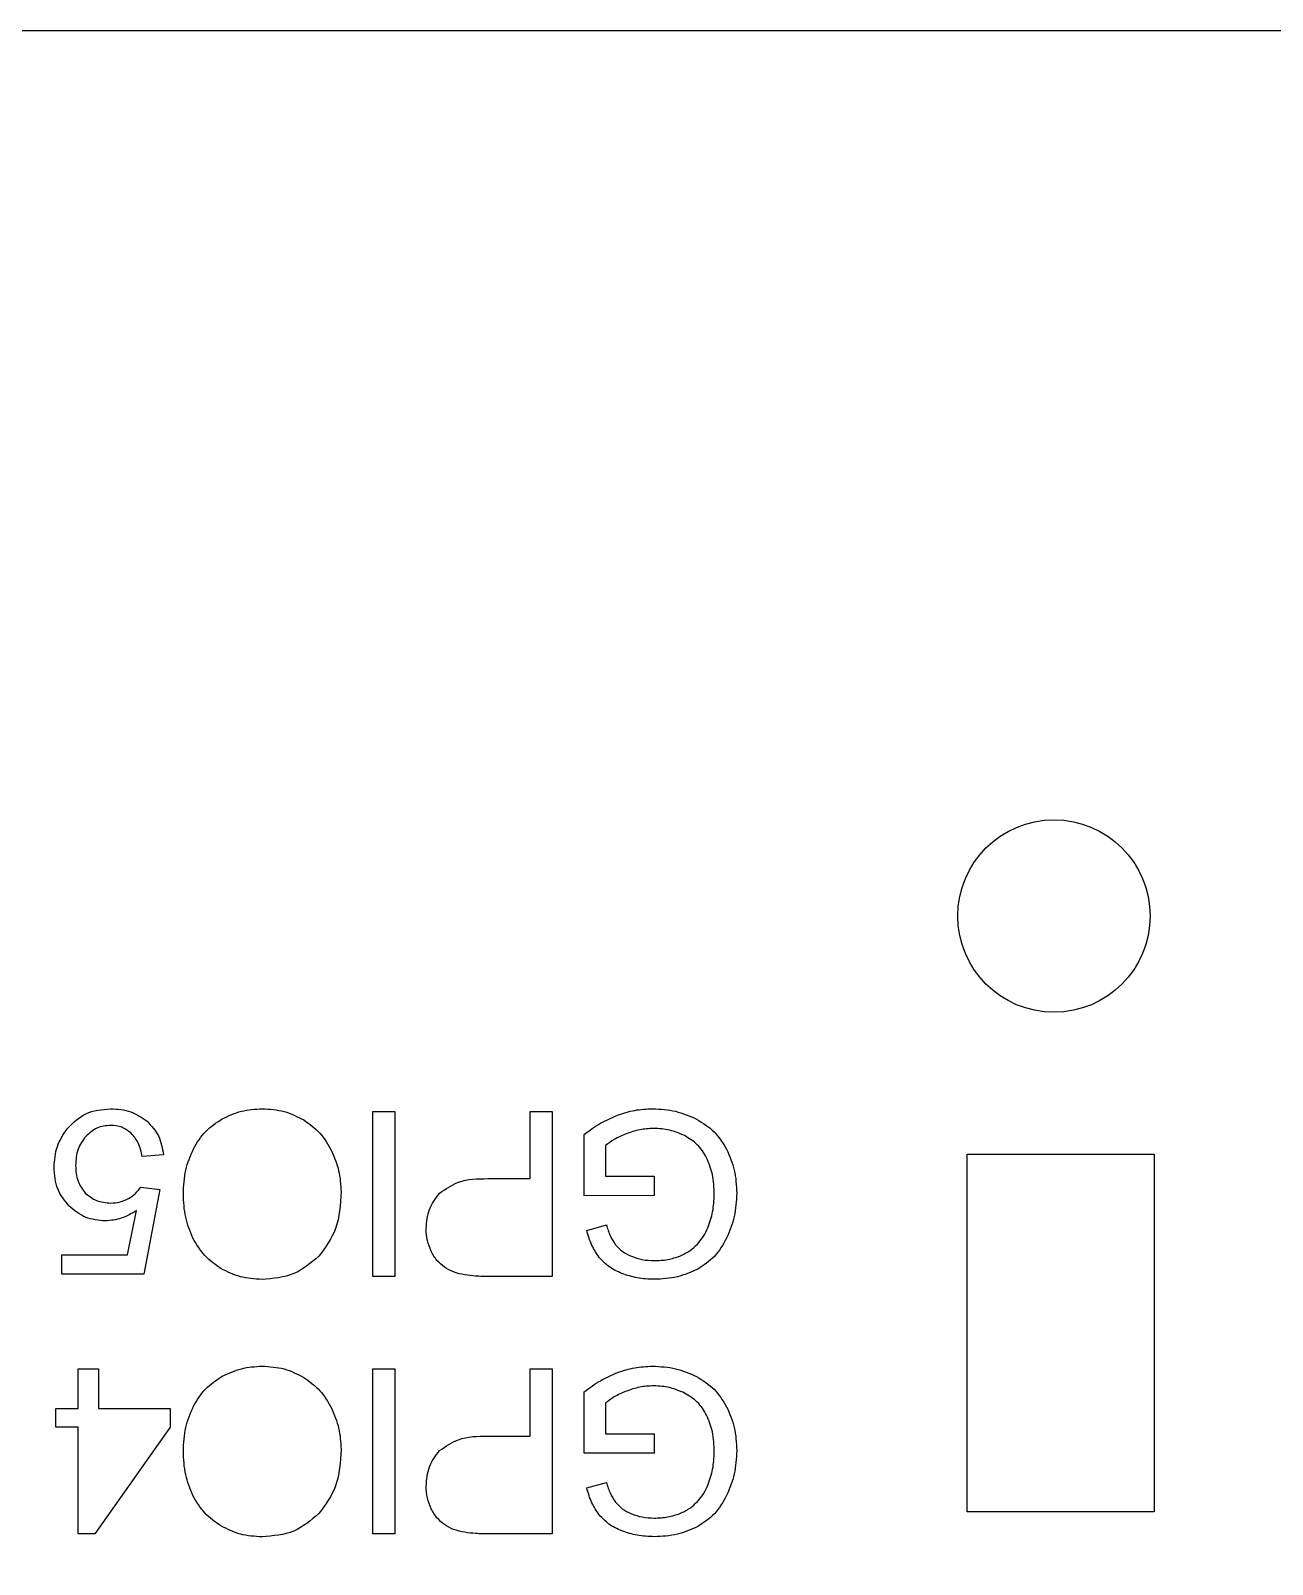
# Model space of a CAD drawing. Header units: millimetres. Extents: x -165 to 15, y -100 to 0.
# Drawn here: x -54.85 to -32.26, y -27.89 to 0 of the extents above; entities that cross this region are included whole.
import ezdxf

# ---------------------------------------------------------------- set-up
doc = ezdxf.new("R2010")
doc.units = ezdxf.units.MM
doc.layers.get('0').update_dxf_attribs({"linetype": 'CONTINUOUS'})

msp = doc.modelspace()

# ---------------------------------------------------------------- linework, layer by layer
for p, q in [((-45.757, -20.879), (-45.757, -19.659)), ((-45.757, -19.659), (-45.36, -19.659)), ((-45.36, -19.659), (-45.36, -22.659)), ((-44.775, -21.19), (-44.775, -20.076)), ((-44.386, -20.277), (-44.386, -20.836)), ((-52.43, -20.445), (-52.817, -20.477)), ((-46.527, -20.879), (-45.757, -20.879)), ((-44.386, -20.836), (-43.504, -20.836)), ((-43.504, -20.836), (-43.504, -21.188)), ((-52.842, -21.032), (-52.496, -21.077)), ((-52.496, -21.077), (-52.786, -22.618)), ((-43.504, -21.188), (-44.775, -21.19)), ((-53.081, -22.266), (-52.92, -21.46)), ((-44.73, -21.82), (-44.372, -21.722)), ((-54.278, -22.618), (-54.278, -22.266)), ((-54.278, -22.266), (-53.081, -22.266)), ((-52.786, -22.618), (-54.278, -22.618)), ((-45.36, -22.659), (-46.492, -22.659)), ((-45.757, -25.561), (-45.757, -24.341)), ((-45.757, -24.341), (-45.36, -24.341)), ((-45.36, -24.341), (-45.36, -27.341)), ((-44.775, -25.872), (-44.775, -24.759)), ((-44.386, -24.959), (-44.386, -25.518)), ((-46.527, -25.561), (-45.757, -25.561)), ((-44.386, -25.518), (-43.504, -25.518)), ((-43.504, -25.518), (-43.504, -25.87)), ((-43.504, -25.87), (-44.775, -25.872)), ((-44.73, -26.502), (-44.372, -26.404)), ((-45.36, -27.341), (-46.492, -27.341))]:
    msp.add_line(p, q)
msp.add_lwpolyline([(13, 0), (-163, 0, 0.414214), (-165, -2), (-165, -98, 0.414214), (-163, -100), (13, -100, 0.414214), (15, -98), (15, -3.001, 0.000086), (15, -2.999), (15, -2, 0.414214)], format="xyb", close=True)
for points in [[(-48.62, -22.659), (-48.62, -19.659), (-48.223, -19.659), (-48.223, -22.659)], [(-34.406, -26.937), (-37.806, -26.937), (-37.806, -20.437), (-34.406, -20.437)], [(-53.98, -25.059), (-53.98, -24.341), (-53.611, -24.341), (-53.611, -25.059), (-52.31, -25.059), (-52.31, -25.397), (-53.679, -27.341), (-53.98, -27.341), (-53.98, -25.397), (-54.385, -25.397), (-54.385, -25.059)], [(-48.62, -27.341), (-48.62, -24.341), (-48.223, -24.341), (-48.223, -27.341)]]:
    msp.add_lwpolyline(points, close=True)
msp.add_circle((-36.228, -16.103), 1.75)
for points, knots in [([(-54.182, -19.972), (-54.075, -19.866), (-53.858, -19.649), (-53.551, -19.622), (-53.394, -19.608)], [0, 0, 0, 0, 0.04371212, 0.08929339, 0.08929339, 0.08929339, 0.08929339]), ([(-53.394, -19.608), (-53.266, -19.615), (-53.022, -19.63), (-52.822, -19.77), (-52.726, -19.837)], [0, 0, 0, 0, 0.03760663, 0.07187655, 0.07187655, 0.07187655, 0.07187655]), ([(-51.884, -20.338), (-51.817, -20.226), (-51.685, -20.004), (-51.469, -19.863), (-51.362, -19.793)], [0, 0, 0, 0, 0.03868449, 0.07636524, 0.07636524, 0.07636524, 0.07636524]), ([(-51.362, -19.793), (-51.247, -19.739), (-51.016, -19.631), (-50.762, -19.615), (-50.634, -19.608)], [0, 0, 0, 0, 0.03774412, 0.07578279, 0.07578279, 0.07578279, 0.07578279]), ([(-50.634, -19.608), (-50.497, -19.616), (-50.231, -19.631), (-49.993, -19.753), (-49.877, -19.812)], [0, 0, 0, 0, 0.04043412, 0.07920812, 0.07920812, 0.07920812, 0.07920812]), ([(-44.775, -20.076), (-44.678, -20.004), (-44.491, -19.864), (-44.276, -19.771), (-44.171, -19.725)], [0, 0, 0, 0, 0.03607249, 0.07004199, 0.07004199, 0.07004199, 0.07004199]), ([(-44.171, -19.725), (-44.067, -19.691), (-43.86, -19.623), (-43.641, -19.613), (-43.533, -19.608)], [0, 0, 0, 0, 0.03272667, 0.06519308, 0.06519308, 0.06519308, 0.06519308]), ([(-43.533, -19.608), (-43.39, -19.615), (-43.111, -19.629), (-42.855, -19.742), (-42.73, -19.797)], [0, 0, 0, 0, 0.04244573, 0.08314181, 0.08314181, 0.08314181, 0.08314181]), ([(-42.73, -19.797), (-42.617, -19.867), (-42.392, -20.006), (-42.253, -20.232), (-42.184, -20.344)], [0, 0, 0, 0, 0.03924768, 0.07823213, 0.07823213, 0.07823213, 0.07823213]), ([(-54.42, -20.676), (-54.41, -20.546), (-54.392, -20.29), (-54.251, -20.077), (-54.182, -19.972)], [0, 0, 0, 0, 0.03842155, 0.07542164, 0.07542164, 0.07542164, 0.07542164]), ([(-53.394, -19.911), (-53.48, -19.919), (-53.652, -19.936), (-53.78, -20.053), (-53.844, -20.111)], [0, 0, 0, 0, 0.02506322, 0.05046003, 0.05046003, 0.05046003, 0.05046003]), ([(-53.017, -20.053), (-53.072, -20.011), (-53.184, -19.927), (-53.324, -19.916), (-53.394, -19.911)], [0, 0, 0, 0, 0.02029553, 0.04109121, 0.04109121, 0.04109121, 0.04109121]), ([(-52.817, -20.477), (-52.834, -20.392), (-52.865, -20.233), (-52.969, -20.109), (-53.017, -20.053)], [0, 0, 0, 0, 0.02574462, 0.04761874, 0.04761874, 0.04761874, 0.04761874]), ([(-52.726, -19.837), (-52.649, -19.921), (-52.49, -20.094), (-52.451, -20.326), (-52.43, -20.445)], [0, 0, 0, 0, 0.03352606, 0.0688769, 0.0688769, 0.0688769, 0.0688769]), ([(-49.877, -19.812), (-49.772, -19.887), (-49.563, -20.036), (-49.435, -20.259), (-49.371, -20.371)], [0, 0, 0, 0, 0.03801193, 0.07613822, 0.07613822, 0.07613822, 0.07613822]), ([(-44.014, -20.065), (-44.087, -20.096), (-44.22, -20.152), (-44.335, -20.239), (-44.386, -20.277)], [0, 0, 0, 0, 0.02390226, 0.04299089, 0.04299089, 0.04299089, 0.04299089]), ([(-43.51, -19.966), (-43.596, -19.97), (-43.769, -19.979), (-43.932, -20.036), (-44.014, -20.065)], [0, 0, 0, 0, 0.02559804, 0.05155196, 0.05155196, 0.05155196, 0.05155196]), ([(-42.95, -20.097), (-43.039, -20.059), (-43.218, -19.982), (-43.413, -19.971), (-43.51, -19.966)], [0, 0, 0, 0, 0.02893518, 0.05797437, 0.05797437, 0.05797437, 0.05797437]), ([(-53.844, -20.111), (-53.898, -20.186), (-54.012, -20.345), (-54.023, -20.54), (-54.029, -20.643)], [0, 0, 0, 0, 0.02711153, 0.05734147, 0.05734147, 0.05734147, 0.05734147]), ([(-52.068, -21.155), (-52.062, -21.009), (-52.049, -20.725), (-51.938, -20.465), (-51.884, -20.338)], [0, 0, 0, 0, 0.04347439, 0.08430287, 0.08430287, 0.08430287, 0.08430287]), ([(-42.547, -20.498), (-42.598, -20.414), (-42.699, -20.247), (-42.867, -20.147), (-42.95, -20.097)], [0, 0, 0, 0, 0.02900768, 0.05756309, 0.05756309, 0.05756309, 0.05756309]), ([(-42.184, -20.344), (-42.13, -20.469), (-42.02, -20.724), (-42.007, -21.002), (-42, -21.145)], [0, 0, 0, 0, 0.04034748, 0.08270285, 0.08270285, 0.08270285, 0.08270285]), ([(-49.371, -20.371), (-49.321, -20.491), (-49.221, -20.731), (-49.206, -20.99), (-49.199, -21.12)], [0, 0, 0, 0, 0.03863979, 0.07735112, 0.07735112, 0.07735112, 0.07735112]), ([(-42.409, -21.169), (-42.413, -21.045), (-42.42, -20.813), (-42.507, -20.598), (-42.547, -20.498)], [0, 0, 0, 0, 0.03699641, 0.0690058, 0.0690058, 0.0690058, 0.0690058]), ([(-54.149, -21.376), (-54.228, -21.277), (-54.391, -21.072), (-54.41, -20.811), (-54.42, -20.676)], [0, 0, 0, 0, 0.03712084, 0.07658423, 0.07658423, 0.07658423, 0.07658423]), ([(-54.029, -20.643), (-54.023, -20.741), (-54.013, -20.924), (-53.903, -21.071), (-53.852, -21.141)], [0, 0, 0, 0, 0.02853419, 0.05383528, 0.05383528, 0.05383528, 0.05383528]), ([(-47.407, -21.144), (-47.296, -21.067), (-47.034, -20.885), (-46.713, -20.881), (-46.527, -20.879)], [0, 0, 0, 0, 0.0395341, 0.09376021, 0.09376021, 0.09376021, 0.09376021]), ([(-53.852, -21.141), (-53.787, -21.194), (-53.652, -21.304), (-53.478, -21.316), (-53.388, -21.323)], [0, 0, 0, 0, 0.02458274, 0.05089201, 0.05089201, 0.05089201, 0.05089201]), ([(-53.067, -21.242), (-53.022, -21.213), (-52.934, -21.157), (-52.872, -21.073), (-52.842, -21.032)], [0, 0, 0, 0, 0.01580515, 0.03100848, 0.03100848, 0.03100848, 0.03100848]), ([(-51.893, -21.96), (-51.944, -21.835), (-52.05, -21.577), (-52.062, -21.299), (-52.068, -21.155)], [0, 0, 0, 0, 0.04009206, 0.08295734, 0.08295734, 0.08295734, 0.08295734]), ([(-49.199, -21.12), (-49.211, -21.35), (-49.232, -21.78), (-49.483, -22.128), (-49.6, -22.29)], [0, 0, 0, 0, 0.0673351, 0.1260012, 0.1260012, 0.1260012, 0.1260012]), ([(-47.65, -21.791), (-47.641, -21.669), (-47.622, -21.43), (-47.478, -21.238), (-47.407, -21.144)], [0, 0, 0, 0, 0.03584647, 0.07049361, 0.07049361, 0.07049361, 0.07049361]), ([(-42.524, -21.773), (-42.49, -21.677), (-42.422, -21.482), (-42.414, -21.275), (-42.409, -21.169)], [0, 0, 0, 0, 0.03025402, 0.06174547, 0.06174547, 0.06174547, 0.06174547]), ([(-42, -21.145), (-42.007, -21.288), (-42.022, -21.571), (-42.13, -21.832), (-42.183, -21.962)], [0, 0, 0, 0, 0.04258145, 0.0843248, 0.0843248, 0.0843248, 0.0843248]), ([(-53.486, -21.648), (-53.612, -21.637), (-53.861, -21.615), (-54.054, -21.455), (-54.149, -21.376)], [0, 0, 0, 0, 0.03685458, 0.07320835, 0.07320835, 0.07320835, 0.07320835]), ([(-52.92, -21.46), (-53.009, -21.515), (-53.184, -21.621), (-53.387, -21.639), (-53.486, -21.648)], [0, 0, 0, 0, 0.03107102, 0.06045794, 0.06045794, 0.06045794, 0.06045794]), ([(-53.388, -21.323), (-53.331, -21.32), (-53.218, -21.314), (-53.117, -21.265), (-53.067, -21.242)], [0, 0, 0, 0, 0.01705395, 0.03341314, 0.03341314, 0.03341314, 0.03341314]), ([(-44.372, -21.722), (-44.35, -21.791), (-44.31, -21.919), (-44.237, -22.031), (-44.204, -22.082)], [0, 0, 0, 0, 0.02181967, 0.03989401, 0.03989401, 0.03989401, 0.03989401]), ([(-51.385, -22.514), (-51.489, -22.441), (-51.7, -22.294), (-51.829, -22.072), (-51.893, -21.96)], [0, 0, 0, 0, 0.03779628, 0.07598774, 0.07598774, 0.07598774, 0.07598774]), ([(-47.559, -22.201), (-47.586, -22.136), (-47.64, -22.005), (-47.647, -21.863), (-47.65, -21.791)], [0, 0, 0, 0, 0.02070205, 0.0422076, 0.0422076, 0.0422076, 0.0422076]), ([(-44.503, -22.311), (-44.55, -22.24), (-44.652, -22.089), (-44.703, -21.914), (-44.73, -21.82)], [0, 0, 0, 0, 0.02536531, 0.05440778, 0.05440778, 0.05440778, 0.05440778]), ([(-42.713, -22.07), (-42.675, -22.024), (-42.599, -21.933), (-42.549, -21.826), (-42.524, -21.773)], [0, 0, 0, 0, 0.01782976, 0.03532392, 0.03532392, 0.03532392, 0.03532392]), ([(-42.183, -21.962), (-42.25, -22.08), (-42.38, -22.31), (-42.602, -22.455), (-42.71, -22.526)], [0, 0, 0, 0, 0.03990759, 0.07818246, 0.07818246, 0.07818246, 0.07818246]), ([(-49.6, -22.29), (-49.746, -22.413), (-50.045, -22.665), (-50.436, -22.696), (-50.636, -22.712)], [0, 0, 0, 0, 0.0558129, 0.1143793, 0.1143793, 0.1143793, 0.1143793]), ([(-47.319, -22.49), (-47.366, -22.451), (-47.466, -22.371), (-47.527, -22.259), (-47.559, -22.201)], [0, 0, 0, 0, 0.01832047, 0.03795499, 0.03795499, 0.03795499, 0.03795499]), ([(-44.09, -22.605), (-44.172, -22.568), (-44.329, -22.496), (-44.446, -22.371), (-44.503, -22.311)], [0, 0, 0, 0, 0.02663179, 0.05106083, 0.05106083, 0.05106083, 0.05106083]), ([(-44.204, -22.082), (-44.165, -22.124), (-44.084, -22.213), (-43.975, -22.264), (-43.917, -22.292)], [0, 0, 0, 0, 0.01695031, 0.03581042, 0.03581042, 0.03581042, 0.03581042]), ([(-43.917, -22.292), (-43.853, -22.315), (-43.719, -22.362), (-43.577, -22.368), (-43.504, -22.37)], [0, 0, 0, 0, 0.02051471, 0.04229563, 0.04229563, 0.04229563, 0.04229563]), ([(-43.504, -22.37), (-43.419, -22.368), (-43.258, -22.363), (-43.105, -22.312), (-43.033, -22.288)], [0, 0, 0, 0, 0.02545962, 0.04802433, 0.04802433, 0.04802433, 0.04802433]), ([(-43.033, -22.288), (-42.971, -22.259), (-42.853, -22.204), (-42.758, -22.113), (-42.713, -22.07)], [0, 0, 0, 0, 0.02033599, 0.03897819, 0.03897819, 0.03897819, 0.03897819]), ([(-50.636, -22.712), (-50.77, -22.704), (-51.033, -22.689), (-51.269, -22.572), (-51.385, -22.514)], [0, 0, 0, 0, 0.03980583, 0.07821113, 0.07821113, 0.07821113, 0.07821113]), ([(-46.948, -22.63), (-47.017, -22.616), (-47.149, -22.59), (-47.264, -22.522), (-47.319, -22.49)], [0, 0, 0, 0, 0.02100218, 0.03984526, 0.03984526, 0.03984526, 0.03984526]), ([(-42.71, -22.526), (-42.832, -22.58), (-43.084, -22.691), (-43.359, -22.704), (-43.502, -22.71)], [0, 0, 0, 0, 0.03948346, 0.08194054, 0.08194054, 0.08194054, 0.08194054]), ([(-46.492, -22.659), (-46.58, -22.659), (-46.733, -22.658), (-46.884, -22.639), (-46.948, -22.63)], [0, 0, 0, 0, 0.02635692, 0.04576345, 0.04576345, 0.04576345, 0.04576345]), ([(-43.502, -22.71), (-43.606, -22.706), (-43.807, -22.699), (-43.998, -22.635), (-44.09, -22.605)], [0, 0, 0, 0, 0.03108899, 0.06004507, 0.06004507, 0.06004507, 0.06004507]), ([(-51.884, -25.02), (-51.817, -24.908), (-51.685, -24.686), (-51.469, -24.545), (-51.362, -24.475)], [0, 0, 0, 0, 0.03868452, 0.07636522, 0.07636522, 0.07636522, 0.07636522]), ([(-51.362, -24.475), (-51.247, -24.421), (-51.016, -24.313), (-50.762, -24.298), (-50.634, -24.29)], [0, 0, 0, 0, 0.03774412, 0.07578279, 0.07578279, 0.07578279, 0.07578279]), ([(-50.634, -24.29), (-50.497, -24.298), (-50.231, -24.313), (-49.993, -24.435), (-49.877, -24.495)], [0, 0, 0, 0, 0.04043411, 0.07920812, 0.07920812, 0.07920812, 0.07920812]), ([(-49.877, -24.495), (-49.772, -24.569), (-49.563, -24.718), (-49.435, -24.941), (-49.371, -25.053)], [0, 0, 0, 0, 0.03801195, 0.07613822, 0.07613822, 0.07613822, 0.07613822]), ([(-44.775, -24.759), (-44.678, -24.686), (-44.491, -24.546), (-44.276, -24.453), (-44.171, -24.408)], [0, 0, 0, 0, 0.0360725, 0.070042, 0.070042, 0.070042, 0.070042]), ([(-44.171, -24.408), (-44.067, -24.373), (-43.86, -24.305), (-43.641, -24.295), (-43.533, -24.29)], [0, 0, 0, 0, 0.03272666, 0.06519307, 0.06519307, 0.06519307, 0.06519307]), ([(-43.533, -24.29), (-43.39, -24.297), (-43.111, -24.311), (-42.855, -24.424), (-42.73, -24.479)], [0, 0, 0, 0, 0.04244573, 0.08314181, 0.08314181, 0.08314181, 0.08314181]), ([(-42.73, -24.479), (-42.617, -24.549), (-42.392, -24.689), (-42.253, -24.914), (-42.184, -25.027)], [0, 0, 0, 0, 0.03924768, 0.07823213, 0.07823213, 0.07823213, 0.07823213]), ([(-44.014, -24.747), (-44.087, -24.778), (-44.22, -24.834), (-44.335, -24.921), (-44.386, -24.959)], [0, 0, 0, 0, 0.02390225, 0.04299088, 0.04299088, 0.04299088, 0.04299088]), ([(-43.51, -24.648), (-43.596, -24.652), (-43.769, -24.661), (-43.932, -24.718), (-44.014, -24.747)], [0, 0, 0, 0, 0.02559804, 0.05155196, 0.05155196, 0.05155196, 0.05155196]), ([(-42.95, -24.779), (-43.039, -24.741), (-43.218, -24.664), (-43.413, -24.653), (-43.51, -24.648)], [0, 0, 0, 0, 0.0289352, 0.05797439, 0.05797439, 0.05797439, 0.05797439]), ([(-42.547, -25.18), (-42.598, -25.096), (-42.699, -24.929), (-42.867, -24.829), (-42.95, -24.779)], [0, 0, 0, 0, 0.02900763, 0.05756306, 0.05756306, 0.05756306, 0.05756306]), ([(-52.068, -25.837), (-52.062, -25.691), (-52.049, -25.408), (-51.938, -25.147), (-51.884, -25.02)], [0, 0, 0, 0, 0.0434744, 0.0843029, 0.0843029, 0.0843029, 0.0843029]), ([(-49.371, -25.053), (-49.321, -25.173), (-49.221, -25.413), (-49.206, -25.672), (-49.199, -25.802)], [0, 0, 0, 0, 0.03863985, 0.07735114, 0.07735114, 0.07735114, 0.07735114]), ([(-42.184, -25.027), (-42.13, -25.151), (-42.02, -25.407), (-42.007, -25.684), (-42, -25.827)], [0, 0, 0, 0, 0.04034742, 0.08270281, 0.08270281, 0.08270281, 0.08270281]), ([(-42.409, -25.851), (-42.413, -25.727), (-42.42, -25.495), (-42.507, -25.28), (-42.547, -25.18)], [0, 0, 0, 0, 0.03699646, 0.06900579, 0.06900579, 0.06900579, 0.06900579]), ([(-47.407, -25.826), (-47.296, -25.749), (-47.034, -25.567), (-46.713, -25.563), (-46.527, -25.561)], [0, 0, 0, 0, 0.0395341, 0.0937602, 0.0937602, 0.0937602, 0.0937602]), ([(-51.893, -26.642), (-51.944, -26.518), (-52.05, -26.26), (-52.062, -25.981), (-52.068, -25.837)], [0, 0, 0, 0, 0.04009204, 0.08295736, 0.08295736, 0.08295736, 0.08295736]), ([(-49.199, -25.802), (-49.211, -26.032), (-49.232, -26.462), (-49.483, -26.81), (-49.6, -26.972)], [0, 0, 0, 0, 0.067335, 0.1260012, 0.1260012, 0.1260012, 0.1260012]), ([(-47.65, -26.473), (-47.641, -26.352), (-47.622, -26.112), (-47.478, -25.92), (-47.407, -25.826)], [0, 0, 0, 0, 0.03584647, 0.07049361, 0.07049361, 0.07049361, 0.07049361]), ([(-42.524, -26.455), (-42.49, -26.359), (-42.422, -26.164), (-42.414, -25.957), (-42.409, -25.851)], [0, 0, 0, 0, 0.03025403, 0.06174547, 0.06174547, 0.06174547, 0.06174547]), ([(-42, -25.827), (-42.007, -25.97), (-42.022, -26.253), (-42.13, -26.515), (-42.183, -26.644)], [0, 0, 0, 0, 0.04258148, 0.0843248, 0.0843248, 0.0843248, 0.0843248]), ([(-47.559, -26.883), (-47.586, -26.818), (-47.64, -26.687), (-47.647, -26.546), (-47.65, -26.473)], [0, 0, 0, 0, 0.02070204, 0.0422076, 0.0422076, 0.0422076, 0.0422076]), ([(-44.372, -26.404), (-44.35, -26.474), (-44.31, -26.601), (-44.237, -26.713), (-44.204, -26.764)], [0, 0, 0, 0, 0.02181968, 0.03989402, 0.03989402, 0.03989402, 0.03989402]), ([(-42.713, -26.752), (-42.675, -26.706), (-42.599, -26.615), (-42.549, -26.508), (-42.524, -26.455)], [0, 0, 0, 0, 0.01782979, 0.03532393, 0.03532393, 0.03532393, 0.03532393]), ([(-51.385, -27.196), (-51.489, -27.123), (-51.7, -26.976), (-51.829, -26.754), (-51.893, -26.642)], [0, 0, 0, 0, 0.03779624, 0.07598771, 0.07598771, 0.07598771, 0.07598771]), ([(-44.503, -26.993), (-44.55, -26.923), (-44.652, -26.771), (-44.703, -26.596), (-44.73, -26.502)], [0, 0, 0, 0, 0.0253653, 0.0544078, 0.0544078, 0.0544078, 0.0544078]), ([(-44.204, -26.764), (-44.165, -26.806), (-44.084, -26.895), (-43.975, -26.947), (-43.917, -26.974)], [0, 0, 0, 0, 0.01695031, 0.0358104, 0.0358104, 0.0358104, 0.0358104]), ([(-43.033, -26.97), (-42.971, -26.941), (-42.853, -26.886), (-42.758, -26.795), (-42.713, -26.752)], [0, 0, 0, 0, 0.02033596, 0.03897818, 0.03897818, 0.03897818, 0.03897818]), ([(-42.183, -26.644), (-42.25, -26.762), (-42.38, -26.993), (-42.602, -27.137), (-42.71, -27.208)], [0, 0, 0, 0, 0.0399076, 0.07818247, 0.07818247, 0.07818247, 0.07818247]), ([(-49.6, -26.972), (-49.746, -27.095), (-50.045, -27.347), (-50.436, -27.378), (-50.636, -27.394)], [0, 0, 0, 0, 0.0558129, 0.1143793, 0.1143793, 0.1143793, 0.1143793]), ([(-47.319, -27.172), (-47.366, -27.133), (-47.466, -27.053), (-47.527, -26.941), (-47.559, -26.883)], [0, 0, 0, 0, 0.01832049, 0.03795501, 0.03795501, 0.03795501, 0.03795501]), ([(-44.09, -27.287), (-44.172, -27.25), (-44.329, -27.179), (-44.446, -27.053), (-44.503, -26.993)], [0, 0, 0, 0, 0.02663176, 0.05106083, 0.05106083, 0.05106083, 0.05106083]), ([(-43.917, -26.974), (-43.853, -26.997), (-43.719, -27.044), (-43.577, -27.05), (-43.504, -27.053)], [0, 0, 0, 0, 0.0205147, 0.04229562, 0.04229562, 0.04229562, 0.04229562]), ([(-43.504, -27.053), (-43.419, -27.05), (-43.258, -27.045), (-43.105, -26.994), (-43.033, -26.97)], [0, 0, 0, 0, 0.02545962, 0.04802434, 0.04802434, 0.04802434, 0.04802434]), ([(-50.636, -27.394), (-50.77, -27.387), (-51.033, -27.372), (-51.269, -27.254), (-51.385, -27.196)], [0, 0, 0, 0, 0.03980583, 0.07821113, 0.07821113, 0.07821113, 0.07821113]), ([(-46.948, -27.312), (-47.017, -27.298), (-47.149, -27.272), (-47.264, -27.204), (-47.319, -27.172)], [0, 0, 0, 0, 0.02100218, 0.03984525, 0.03984525, 0.03984525, 0.03984525]), ([(-46.492, -27.341), (-46.58, -27.341), (-46.733, -27.34), (-46.884, -27.321), (-46.948, -27.312)], [0, 0, 0, 0, 0.02635692, 0.04576344, 0.04576344, 0.04576344, 0.04576344]), ([(-43.502, -27.392), (-43.606, -27.388), (-43.807, -27.381), (-43.998, -27.318), (-44.09, -27.287)], [0, 0, 0, 0, 0.03108899, 0.06004508, 0.06004508, 0.06004508, 0.06004508]), ([(-42.71, -27.208), (-42.832, -27.262), (-43.084, -27.373), (-43.359, -27.386), (-43.502, -27.392)], [0, 0, 0, 0, 0.03948347, 0.08194055, 0.08194055, 0.08194055, 0.08194055])]:
    msp.add_open_spline(points, degree=3, knots=knots)

doc.saveas('drawing.dxf')
